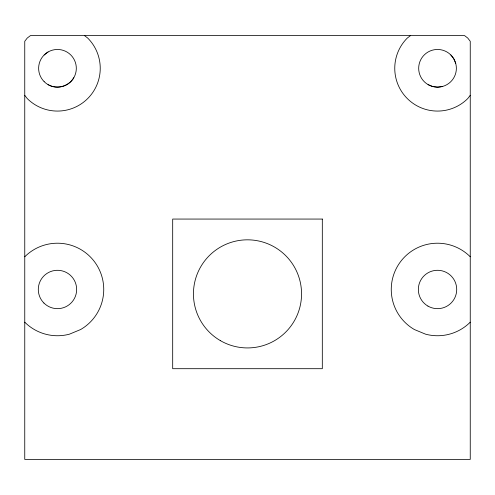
<?xml version="1.0" encoding="UTF-8"?>
<svg xmlns="http://www.w3.org/2000/svg" width="495" height="495" viewBox="0 0 495 495"><rect width="100%" height="100%" fill="white"/><g stroke="black" fill="none" stroke-linecap="round" stroke-linejoin="round"><path stroke-width="0.74" d="M24.762 322.189L24.75 459.416L470.25 459.416L470.25 41.302L467.769 38.066L464.533 35.584L30.467 35.584L27.231 38.066L24.75 41.302L24.762 322.189A46.264 46.264 0 0 0 69.448 334.168L80.605 329.546A46.264 46.264 0 0 0 94.18 261.31A46.264 46.264 0 0 0 24.762 256.763M73.792 77.727C68.805 86.495 56.752 89.725 48.052 84.626M470.25 95.312L467.769 98.548A42.768 42.768 0 0 1 407.286 98.548A42.768 42.768 0 0 1 407.286 38.066L410.522 35.584M44.148 54.982L48.052 51.987M442.406 86.507L437.524 87.151L432.649 86.507L428.101 84.626A18.847 18.847 0 0 1 428.101 51.987A18.847 18.847 0 0 1 456.371 68.31A18.847 18.847 0 0 1 428.101 84.626M84.478 35.584L87.714 38.066A42.768 42.768 0 0 1 87.714 98.548A42.768 42.768 0 0 1 27.231 98.548L24.75 95.312M450.852 54.982L453.847 58.886L455.728 63.428M470.238 322.189A46.264 46.264 0 0 1 425.552 334.168L414.395 329.546A46.264 46.264 0 0 1 400.82 261.31A46.264 46.264 0 0 1 470.238 256.763M322.313 219.062L172.687 219.062L172.687 368.695L322.313 368.695L322.313 219.062M220.473 340.69A54.054 54.054 0 0 0 301.554 293.875A54.054 54.054 0 0 0 220.473 247.067A54.054 54.054 0 0 0 220.473 340.69M44.148 81.632A18.847 18.847 0 0 0 75.679 73.186A18.847 18.847 0 0 0 52.594 50.106A18.847 18.847 0 0 0 44.148 81.632M427.934 306.089A19.181 19.181 0 0 0 456.712 289.476A19.181 19.181 0 0 0 427.934 272.863A19.181 19.181 0 0 0 427.934 306.089M43.913 303.039A19.181 19.181 0 0 0 76.001 294.445A19.181 19.181 0 0 0 52.507 270.951A19.181 19.181 0 0 0 43.913 303.039"/></g></svg>
